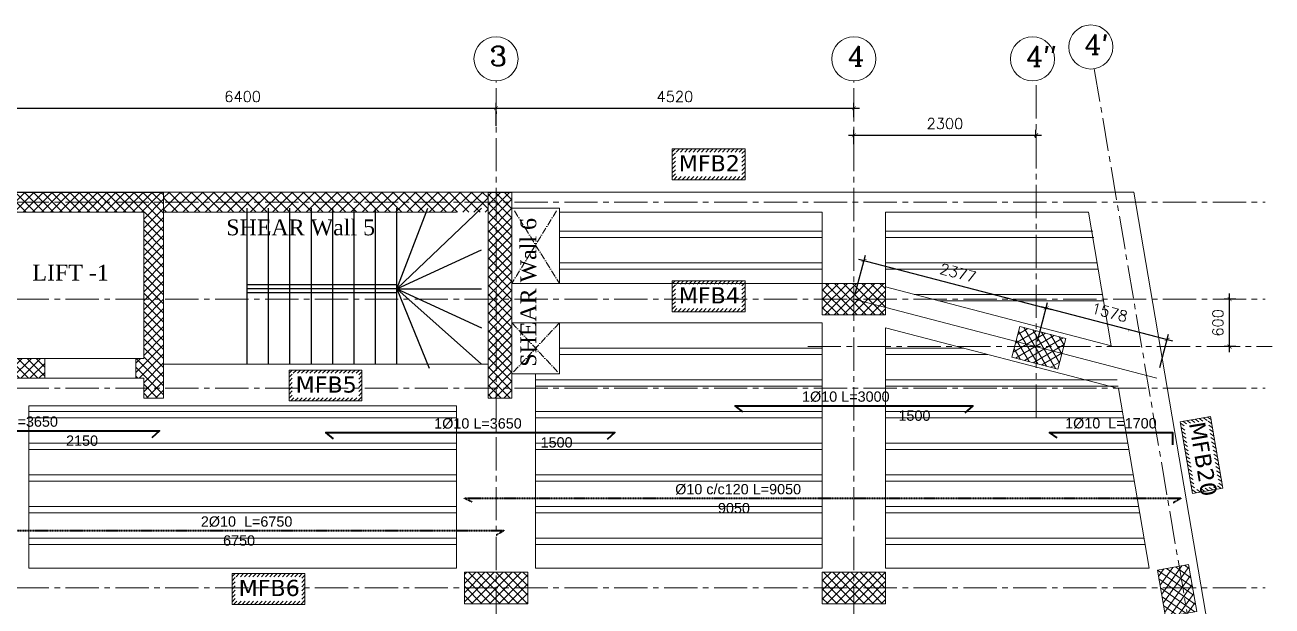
# Model space of a CAD drawing. Header units: inches. Extents: x -26151 to 62940, y -10194 to 246332.
# Drawn here: x 8465 to 10040, y 119328 to 120063 of the extents above; entities that cross this region are included whole.
import ezdxf

# ---------------------------------------------------------------- set-up
doc = ezdxf.new("R2010")
doc.units = ezdxf.units.IN
doc.header["$LTSCALE"] = 0.7
doc.header["$MEASUREMENT"] = 0
for name, pattern in [('ACAD_ISO10W100', [18, 12, -3, 0, -3]), ('CENTER2', [1.125, 0.75, -0.125, 0.125, -0.125]), ('DASHED2', [0.375, 0.25, -0.125])]:
    doc.linetypes.add(name, pattern=pattern)
doc.layers.get('0').update_dxf_attribs({"lineweight": 13})
doc.layers.get('Defpoints').update_dxf_attribs({"lineweight": 5})
for name, color, linetype, lineweight in [('axis', 254, 'ACAD_ISO10W100', 9), ('BEAM', 5, 'Continuous', 0), ('COLUMN', 4, 'Continuous', 20), ('dim', 1, 'Continuous', 25), ('hach', 9, 'Continuous', 9), ('hach 1', 254, 'Continuous', 9), ('hatch', 9, 'Continuous', 9), ('TEXT', 3, 'Continuous', 25), ('top renforcment', 7, 'Continuous', 40)]:
    doc.layers.add(name, color=color, linetype=linetype, lineweight=lineweight)
doc.layers.add('FURNITURE', color=4, linetype='Continuous')
doc.styles.add('100', font='romans.shx', dxfattribs={"height": 13.5})
doc.styles.add('GENERATED_STYLE_4', font='verdanai.ttf')
doc.styles.add('QW', font='times.ttf', dxfattribs={"height": 15})
doc.styles.add('romanc', font='verdana.ttf', dxfattribs={"height": 250})
doc.styles.get("Standard").update_dxf_attribs({"font": 'arial.ttf', "height": 13})
doc.dimstyles.new('abr100', dxfattribs={"dimtxt": 15, "dimasz": 5, "dimexe": 7, "dimexo": 7, "dimgap": 8, "dimtad": 1, "dimdec": 0, "dimlfac": 10, "dimzin": 4, "dimdsep": 46, "dimtxsty": '100', "dimblk": 'ARCHTICK', "dimcen": 0.09, "dimdle": 7, "dimclrd": 1, "dimclre": 8, "dimclrt": 2, "dimadec": 0, "dimazin": 1, "dimtfac": 1, "dimtdec": 0, "dimtix": 1, "dimtofl": 0, "dimtmove": 0, "dimatfit": 3, "dimldrblk": 'ARCHTICK', "dimfxl": 0, "dimtolj": 1, "dimtzin": 0, "dimlwd": -1, "dimlwe": -1, "dimarcsym": 0})
doc.dimstyles.get("Standard").update_dxf_attribs({"dimtxt": 13, "dimasz": 5, "dimexe": 0.18, "dimexo": 0.0625, "dimgap": 6, "dimtad": 1, "dimdec": 0, "dimlfac": 10, "dimzin": 0, "dimdsep": 46, "dimtxsty": 'Standard', "dimblk": 'ARCHTICK', "dimcen": 0.09, "dimse1": 1, "dimse2": 1, "dimclrd": 1, "dimclre": 7, "dimclrt": 3, "dimadec": 0, "dimazin": 0, "dimtfac": 1, "dimtdec": 0, "dimtix": 1, "dimtofl": 0, "dimtmove": 0, "dimatfit": 3, "dimldrblk": 'ARCHTICK', "dimfxl": 0, "dimtolj": 1, "dimtzin": 0, "dimarcsym": 0})

# ---------------------------------------------------------------- blocks, each defined once
blk = doc.blocks.new('_ArchTick')
at = {"color": 0, "linetype": 'ByBlock', "lineweight": 0, "const_width": 0.15}
blk.add_lwpolyline([(-0.5, -0.5), (0.5, 0.5)], dxfattribs=at)
blk = doc.blocks.new('*D238')
at = {"layer": 'Defpoints', "color": 0, "transparency": 16777216}
for p in [(9060.2, 119960.4), (9512.2, 119957.4), (9512.2, 119939.1)]:
    blk.add_point(p, dxfattribs=at)
at = {"layer": 'dim', "color": 8, "transparency": 16777216}
for p, q in [((9512.2, 119946.1), (9512.2, 119964.4)), ((9060.2, 119953.4), (9060.2, 119950.4))]:
    blk.add_line(p, q, dxfattribs=at)
at = {"layer": 'dim', "color": 1, "transparency": 16777216}
blk.add_line((9053.2, 119957.4), (9519.2, 119957.4), dxfattribs=at)
at = {"layer": 'dim', "color": 1, "transparency": 16777216, "xscale": 5, "yscale": 5, "zscale": 5, "rotation": 180}
blk.add_blockref('_ArchTick', (9060.2, 119957.4), dxfattribs=at)
at = {"layer": 'dim', "color": 1, "transparency": 16777216, "xscale": 5, "yscale": 5, "zscale": 5}
blk.add_blockref('_ArchTick', (9512.2, 119957.4), dxfattribs=at)
at = {"layer": 'dim', "color": 2, "transparency": 16777216, "insert": (9286.2, 119972.1), "char_height": 13.5, "attachment_point": 5, "style": '100'}
blk.add_mtext('\\A1;4520', dxfattribs=at)
blk = doc.blocks.new('*D249')
at = {"layer": 'Defpoints', "color": 0, "transparency": 16777216}
for p in [(8420.2, 119987), (9060.2, 119957.4), (9060.2, 119928.3)]:
    blk.add_point(p, dxfattribs=at)
at = {"layer": 'dim', "color": 8, "transparency": 16777216}
for p, q in [((8420.2, 119980), (8420.2, 119950.4)), ((9060.2, 119935.3), (9060.2, 119964.4))]:
    blk.add_line(p, q, dxfattribs=at)
at = {"layer": 'dim', "color": 1, "transparency": 16777216}
blk.add_line((8413.2, 119957.4), (9067.2, 119957.4), dxfattribs=at)
at = {"layer": 'dim', "color": 1, "transparency": 16777216, "xscale": 5, "yscale": 5, "zscale": 5, "rotation": 180}
blk.add_blockref('_ArchTick', (8420.2, 119957.4), dxfattribs=at)
at = {"layer": 'dim', "color": 1, "transparency": 16777216, "xscale": 5, "yscale": 5, "zscale": 5}
blk.add_blockref('_ArchTick', (9060.2, 119957.4), dxfattribs=at)
at = {"layer": 'dim', "color": 2, "transparency": 16777216, "insert": (8740.2, 119972.1), "char_height": 13.5, "attachment_point": 5, "style": '100'}
blk.add_mtext('\\A1;6400', dxfattribs=at)
blk = doc.blocks.new('*D264')
at = {"layer": 'Defpoints', "color": 0, "transparency": 16777216}
for p in [(8395.2, 119398.4, -19467.6), (9070.2, 119398.4, -59863), (9070.2, 119398.4)]:
    blk.add_point(p, dxfattribs=at)
at = {"layer": 'TEXT', "color": 3, "transparency": 16777216, "insert": (8735.7, 119411), "char_height": 13, "attachment_point": 5}
blk.add_mtext('\\A1;6750', dxfattribs=at)
blk = doc.blocks.new('*D265')
at = {"layer": 'Defpoints', "color": 0, "transparency": 16777216}
for p in [(8395.2, 119423.5), (9070.2, 119423.5, -19467.6), (9070.2, 119421.8)]:
    blk.add_point(p, dxfattribs=at)
at = {"layer": 'TEXT', "color": 3, "transparency": 16777216, "insert": (8745.2, 119434.8), "char_height": 13, "attachment_point": 5}
blk.add_mtext('\\A1;2%%C10  L=6750', dxfattribs=at)
blk = doc.blocks.new('*D266')
at = {"layer": 'Defpoints', "color": 0, "transparency": 16777216}
for p in [(9020.2, 119439.3, -19467.6), (9925.2, 119439.3, -79330.7), (9925.2, 119439.3)]:
    blk.add_point(p, dxfattribs=at)
at = {"layer": 'TEXT', "color": 3, "transparency": 16777216, "insert": (9360.7, 119451.9), "char_height": 13, "attachment_point": 5}
blk.add_mtext('\\A1;9050', dxfattribs=at)
blk = doc.blocks.new('*D267')
at = {"layer": 'Defpoints', "color": 0, "transparency": 16777216}
for p in [(9020.2, 119464.4), (9925.2, 119464.4, -38935.3), (9925.2, 119462.7)]:
    blk.add_point(p, dxfattribs=at)
at = {"layer": 'TEXT', "color": 3, "transparency": 16777216, "insert": (9366, 119475.7), "char_height": 13, "attachment_point": 5}
blk.add_mtext('\\A1;%%C10 c/c120 L=9050', dxfattribs=at)
blk = doc.blocks.new('*D268')
at = {"layer": 'Defpoints', "color": 0, "transparency": 16777216}
for p in [(8420.2, 119524.6, -26473), (8635.2, 119524.6, -40395.4), (8635.2, 119524.6)]:
    blk.add_point(p, dxfattribs=at)
at = {"layer": 'TEXT', "color": 3, "transparency": 16777216, "insert": (8537.4, 119537.2), "char_height": 13, "attachment_point": 5}
blk.add_mtext('\\A1;2150', dxfattribs=at)
blk = doc.blocks.new('*D269')
at = {"layer": 'Defpoints', "color": 0, "transparency": 16777216}
for p in [(8270.2, 119549.8), (8635.2, 119549.8), (8635.2, 119548.1)]:
    blk.add_point(p, dxfattribs=at)
at = {"layer": 'TEXT', "color": 3, "transparency": 16777216, "insert": (8451.6, 119561.1), "char_height": 13, "attachment_point": 5}
blk.add_mtext('\\A1;1%%C10 L=3650', dxfattribs=at)
blk = doc.blocks.new('*D270')
at = {"layer": 'Defpoints', "color": 0, "transparency": 16777216}
for p in [(9060.2, 119522.4, -26473), (9210.2, 119522.4, -40395.4), (9210.2, 119522.4)]:
    blk.add_point(p, dxfattribs=at)
at = {"layer": 'TEXT', "color": 3, "transparency": 16777216, "insert": (9136.7, 119535), "char_height": 13, "attachment_point": 5}
blk.add_mtext('\\A1;1500', dxfattribs=at)
blk = doc.blocks.new('*D271')
at = {"layer": 'Defpoints', "color": 0, "transparency": 16777216}
for p in [(8845.2, 119547.5), (9210.2, 119547.5), (9210.2, 119545.8)]:
    blk.add_point(p, dxfattribs=at)
at = {"layer": 'TEXT', "color": 3, "transparency": 16777216, "insert": (9037.4, 119558.8), "char_height": 13, "attachment_point": 5}
blk.add_mtext('\\A1;1%%C10 L=3650', dxfattribs=at)
blk = doc.blocks.new('*D273')
at = {"layer": 'Defpoints', "color": 0, "transparency": 16777216}
for p in [(9512.2, 119556.2, -26473), (9662.2, 119556.2, -40395.4), (9662.2, 119556.2)]:
    blk.add_point(p, dxfattribs=at)
at = {"layer": 'TEXT', "color": 3, "transparency": 16777216, "insert": (9588.7, 119568.8), "char_height": 13, "attachment_point": 5}
blk.add_mtext('\\A1;1500', dxfattribs=at)
blk = doc.blocks.new('*D274')
at = {"layer": 'Defpoints', "color": 0, "transparency": 16777216}
for p in [(9362.2, 119581.4), (9662.2, 119581.4), (9662.2, 119579.7)]:
    blk.add_point(p, dxfattribs=at)
at = {"layer": 'TEXT', "color": 3, "transparency": 16777216, "insert": (9502, 119592.7), "char_height": 13, "attachment_point": 5}
blk.add_mtext('\\A1;1%%C10 L=3000', dxfattribs=at)
blk = doc.blocks.new('*D276')
at = {"layer": 'Defpoints', "color": 0, "transparency": 16777216}
for p in [(9759.4, 119547.7, 13009.9), (9929.4, 119547.7), (9929.4, 119546)]:
    blk.add_point(p, dxfattribs=at)
at = {"layer": 'TEXT', "color": 3, "transparency": 16777216, "insert": (9836.8, 119559), "char_height": 13, "attachment_point": 5}
blk.add_mtext('\\A1;1%%C10  L=1700', dxfattribs=at)
blk = doc.blocks.new('*D795')
at = {"layer": 'Defpoints', "color": 0, "transparency": 16777216}
for p in [(9742.2, 119923.2), (9512.2, 119904.9), (9742.2, 119913)]:
    blk.add_point(p, dxfattribs=at)
at = {"layer": 'dim', "color": 8, "transparency": 16777216}
for p, q in [((9512.2, 119911.9), (9512.2, 119930.2)), ((9742.2, 119920), (9742.2, 119930.2))]:
    blk.add_line(p, q, dxfattribs=at)
at = {"layer": 'dim', "color": 1, "transparency": 16777216}
blk.add_line((9505.2, 119923.2), (9749.2, 119923.2), dxfattribs=at)
at = {"layer": 'dim', "color": 1, "transparency": 16777216, "xscale": 5, "yscale": 5, "zscale": 5, "rotation": 180}
blk.add_blockref('_ArchTick', (9512.2, 119923.2), dxfattribs=at)
at = {"layer": 'dim', "color": 1, "transparency": 16777216, "xscale": 5, "yscale": 5, "zscale": 5}
blk.add_blockref('_ArchTick', (9742.2, 119923.2), dxfattribs=at)
at = {"layer": 'dim', "color": 2, "transparency": 16777216, "insert": (9627.2, 119937.9), "char_height": 13.5, "attachment_point": 5, "style": '100'}
blk.add_mtext('\\A1;2300', dxfattribs=at)
blk = doc.blocks.new('*D796')
at = {"layer": 'Defpoints', "color": 0, "transparency": 16777216}
for p in [(9986.8, 119716.1), (10001.7, 119716.1), (10001.7, 119656.1)]:
    blk.add_point(p, dxfattribs=at)
at = {"layer": 'dim', "color": 8, "transparency": 16777216}
for p, q in [((9994.7, 119716.1), (9979.8, 119716.1)), ((9994.7, 119656.1), (9979.8, 119656.1))]:
    blk.add_line(p, q, dxfattribs=at)
at = {"layer": 'dim', "color": 1, "transparency": 16777216}
blk.add_line((9986.8, 119649.1), (9986.8, 119723.1), dxfattribs=at)
at = {"layer": 'dim', "color": 1, "transparency": 16777216, "xscale": 5, "yscale": 5, "zscale": 5}
for p, rotation in [((9986.8, 119716.1), 90), ((9986.8, 119656.1), 270)]:
    blk.add_blockref('_ArchTick', p, dxfattribs=dict(at, rotation=rotation))
at = {"layer": 'dim', "color": 2, "transparency": 16777216, "insert": (9972, 119686.1), "char_height": 13.5, "attachment_point": 5, "rotation": 90, "style": '100'}
blk.add_mtext('\\A1;600', dxfattribs=at)
blk = doc.blocks.new('*D797')
at = {"layer": 'Defpoints', "color": 0, "transparency": 16777216}
for p in [(9512.2, 119716.1), (9755, 119705), (9742.2, 119656.1)]:
    blk.add_point(p, dxfattribs=at)
at = {"layer": 'dim', "color": 8, "transparency": 16777216}
for p, q in [((9514, 119722.9), (9526.8, 119771.8)), ((9744, 119662.9), (9756.8, 119711.8))]:
    blk.add_line(p, q, dxfattribs=at)
at = {"layer": 'dim', "color": 1, "transparency": 16777216}
blk.add_line((9518.2, 119766.8), (9761.8, 119703.2), dxfattribs=at)
at = {"layer": 'dim', "color": 1, "transparency": 16777216, "xscale": 5, "yscale": 5, "zscale": 5}
for p, rotation in [((9525, 119765), 165.37912601136), ((9755, 119705), 345.37912601136)]:
    blk.add_blockref('_ArchTick', p, dxfattribs=dict(at, rotation=rotation))
at = {"layer": 'dim', "color": 2, "transparency": 16777216, "insert": (9643.7, 119749.3), "char_height": 13.5, "attachment_point": 5, "rotation": 345.3791, "style": '100'}
blk.add_mtext('\\A1;2377', dxfattribs=at)
blk = doc.blocks.new('*D794')
at = {"layer": 'Defpoints', "color": 0, "transparency": 16777216}
for p in [(9907.7, 119665.2), (9742.2, 119656.1), (9896.7, 119623)]:
    blk.add_point(p, dxfattribs=at)
at = {"layer": 'dim', "color": 8, "transparency": 16777216}
for p, q in [((9744, 119662.9), (9756.8, 119711.8)), ((9898.5, 119629.8), (9909.5, 119671.9))]:
    blk.add_line(p, q, dxfattribs=at)
at = {"layer": 'dim', "color": 1, "transparency": 16777216}
blk.add_line((9748.2, 119706.8), (9914.5, 119663.4), dxfattribs=at)
at = {"layer": 'dim', "color": 1, "transparency": 16777216, "xscale": 5, "yscale": 5, "zscale": 5}
for p, rotation in [((9755, 119705), 165.3791260113486), ((9907.7, 119665.2), 345.3791260113487)]:
    blk.add_blockref('_ArchTick', p, dxfattribs=dict(at, rotation=rotation))
at = {"layer": 'dim', "color": 2, "transparency": 16777216, "insert": (9835.1, 119699.4), "char_height": 13.5, "attachment_point": 5, "rotation": 345.3791, "style": '100'}
blk.add_mtext('\\A1;1578', dxfattribs=at)

msp = doc.modelspace()

# ---------------------------------------------------------------- hatches: boundary and pattern name
at = {"layer": 'hach 1', "linetype": 'ByBlock'}
h = msp.add_hatch(dxfattribs=at)
h.set_pattern_fill('ANSI31', color=256, scale=30, style=0)
h.set_pattern_definition([(45, (21740.1637, 227.859), (-2.65165043, 2.65165043), [])])
h.paths.add_polyline_path([(9374.71, 119906.03), (9282.77, 119906.03), (9282.77, 119867.03), (9374.71, 119867.03)])
h.paths.add_polyline_path([(9370.71, 119902.03), (9370.71, 119871.03), (9286.77, 119871.03), (9286.77, 119902.03)], flags=16)
h = msp.add_hatch(dxfattribs=at)
h.set_pattern_fill('ANSI31', color=256, scale=30, style=0)
h.set_pattern_definition([(45, (21740.1637, 60.9683), (-2.65165043, 2.65165043), [])])
h.paths.add_polyline_path([(9374.71, 119739.14), (9282.77, 119739.14), (9282.77, 119700.14), (9374.71, 119700.14)])
h.paths.add_polyline_path([(9370.71, 119735.14), (9370.71, 119704.14), (9286.77, 119704.14), (9286.77, 119735.14)], flags=16)
h = msp.add_hatch(dxfattribs=at)
h.set_pattern_fill('ANSI31', color=256, scale=30, style=0)
h.set_pattern_definition([(45, (21256.3182, -51.693), (-2.65165043, 2.65165043), [])])
h.paths.add_polyline_path([(8890.87, 119626.47), (8798.92, 119626.47), (8798.92, 119587.47), (8890.87, 119587.47)])
h.paths.add_polyline_path([(8886.87, 119622.47), (8886.87, 119591.47), (8802.92, 119591.47), (8802.92, 119622.47)], flags=16)
h = msp.add_hatch(dxfattribs=at)
h.set_pattern_fill('ANSI31', color=256, scale=30, angle=-80.31918, style=0)
h.set_pattern_definition([(324.6808192, (-105916.3953, 87162.6953), (2.16799053, 3.05979036), [])])
h.paths.add_polyline_path([(9978.17, 119477.07), (9962.71, 119567.7), (9924.26, 119561.15), (9939.72, 119470.51)])
h.paths.add_polyline_path([(9973.55, 119480.34), (9942.99, 119475.13), (9928.88, 119557.88), (9959.43, 119563.09)], flags=16)
h = msp.add_hatch(dxfattribs=at)
h.set_pattern_fill('ANSI31', color=256, scale=30, style=0)
h.set_pattern_definition([(45, (21184.29, -308.8137), (-2.65165043, 2.65165043), [])])
h.paths.add_polyline_path([(8818.84, 119369.35), (8726.89, 119369.35), (8726.89, 119330.35), (8818.84, 119330.35)])
h.paths.add_polyline_path([(8814.84, 119365.35), (8814.84, 119334.35), (8730.89, 119334.35), (8730.89, 119365.35)], flags=16)
at = {"layer": 'hatch', "ltscale": 0.5}
h = msp.add_hatch(dxfattribs=at)
h.set_pattern_fill('NET', color=256, scale=80, angle=45, style=0)
h.set_pattern_definition([(45, (-454139.948, -142697.629), (-7.07106781, 7.07106781), []), (135, (-454139.948, -142697.629), (-7.07106781, -7.07106781), [])])
h.paths.add_polyline_path([(8858.5, 119851.08), (8788.51, 119851.08), (8788.51, 119838.58), (8858.5, 119838.58)])
h.paths.add_polyline_path([(8858.5, 119838.58), (8788.51, 119838.58), (8788.51, 119826.08), (8858.5, 119826.08)])
h.paths.add_polyline_path([(8975.08, 119838.58), (8858.5, 119838.58), (8858.5, 119826.08), (8975.08, 119826.08)])
h.paths.add_polyline_path([(9050.24, 119851.08), (8858.5, 119851.08), (8858.5, 119838.58), (8975.08, 119838.58), (9050.24, 119838.58)])
h.paths.add_polyline_path([(9050.24, 119838.58), (8975.08, 119838.58), (8975.08, 119826.08), (9020.24, 119826.08), (9050.24, 119826.08)])
h.paths.add_polyline_path([(8898.22, 119837.81), (8898.22, 119870.75), (8881.34, 119870.75), (8881.34, 119837.81)], flags=9)
h.paths.add_polyline_path([(8947.68, 119839.07), (8947.68, 119873.09), (8930.81, 119873.09), (8930.81, 119839.07)], flags=9)
h.paths.add_polyline_path([(8640.14, 119838.58), (8640.14, 119826.08), (8788.51, 119826.08), (8788.51, 119838.58)])
h.paths.add_polyline_path([(8640.14, 119851.08), (8640.14, 119838.58), (8788.51, 119838.58), (8788.51, 119851.08)])
h = msp.add_hatch(dxfattribs=at)
h.set_pattern_fill('NET', color=256, scale=65, angle=45, style=0)
h.set_pattern_definition([(45, (-421710.141, -142804.396), (-5.7452426, 5.7452426), []), (135, (-421710.141, -142804.396), (-5.7452426, -5.7452426), [])])
h.paths.add_polyline_path([(8640.24, 119591.08), (8640.24, 119851.08), (8380.24, 119851.08), (8380.24, 119616.08), (8490.24, 119616.08), (8490.24, 119641.08), (8405.24, 119641.08), (8405.24, 119826.08), (8615.24, 119826.08), (8615.24, 119641.08), (8605.24, 119641.08), (8605.24, 119616.08), (8615.24, 119616.08), (8615.24, 119591.08)])
h = msp.add_hatch(dxfattribs=at)
h.set_pattern_fill('NET', color=256, scale=65, angle=45, style=0)
h.set_pattern_definition([(45, (13187.722, -606.979), (-5.7452426, 5.7452426), []), (135, (13187.722, -606.979), (-5.7452426, -5.7452426), [])])
h.paths.add_polyline_path([(9080.22, 119851.03), (9080.22, 119591.03), (9050.22, 119591.03), (9050.22, 119851.03)])
h = msp.add_hatch(dxfattribs=at)
h.set_pattern_fill('NET', color=256, scale=65, angle=45, style=0)
h.set_pattern_definition([(45, (-454127.948, -142697.6286), (-5.7452426, 5.7452426), []), (135, (-454127.948, -142697.6286), (-5.7452426, -5.7452426), [])])
h.paths.add_polyline_path([(9472.24, 119736.08), (9552.24, 119736.08), (9552.24, 119696.08), (9472.24, 119696.08)])
h = msp.add_hatch(dxfattribs=at)
h.set_pattern_fill('NET', color=256, scale=65, angle=30.37913, style=0)
h.set_pattern_definition([(30.379126, (-505119.462, -17228.4675), (-4.10897094, 7.00942101), []), (120.379126, (-505119.462, -17228.4675), (-7.00942101, -4.10897094), [])])
h.paths.add_polyline_path([(9721.78, 119681.56), (9779.84, 119666.42), (9769.74, 119627.71), (9711.69, 119642.86)])
h = msp.add_hatch(dxfattribs=at)
h.set_pattern_fill('NET', color=256, scale=65, angle=54.92953, style=0)
h.set_pattern_definition([(54.9295315, (-402411.4715, -217614.792), (-6.64987358, 4.66849081), []), (144.9295315, (-402411.4715, -217614.792), (-4.66849081, -6.64987358), [])])
h.paths.add_polyline_path([(9905.96, 119314.63), (9895.61, 119373.74), (9935.01, 119380.63), (9945.36, 119321.53)])
h = msp.add_hatch(dxfattribs=at)
h.set_pattern_fill('NET', color=256, scale=65, angle=45, style=0)
h.set_pattern_definition([(45, (-454139.948, -142662.6286), (-5.7452426, 5.7452426), []), (135, (-454139.948, -142662.6286), (-5.7452426, -5.7452426), [])])
h.paths.add_polyline_path([(9020.24, 119371.08), (9100.24, 119371.08), (9100.24, 119331.08), (9020.24, 119331.08)])
h = msp.add_hatch(dxfattribs=at)
h.set_pattern_fill('NET', color=256, scale=65, angle=45, style=0)
h.set_pattern_definition([(45, (-454127.948, -142662.6286), (-5.7452426, 5.7452426), []), (135, (-454127.948, -142662.6286), (-5.7452426, -5.7452426), [])])
h.paths.add_polyline_path([(9472.24, 119371.08), (9552.24, 119371.08), (9552.24, 119331.08), (9472.24, 119331.08)])

# ---------------------------------------------------------------- linework, layer by layer
at = {"lineweight": 20}
for p, q in [((8605.24, 119641.08), (8490.24, 119641.08)), ((8605.24, 119616.08), (8490.24, 119616.08))]:
    msp.add_line(p, q, dxfattribs=at)
for centre in [(9811.4, 120034.79), (9060.23, 120019.84), (9512.23, 120019.84), (9737.79, 120019.68)]:
    msp.add_ellipse(centre, major_axis=(-0.02, 27.86), ratio=1, start_param=4.7118466, end_param=10.9950319, dxfattribs=at)
at = {"layer": 'axis', "linetype": 'CENTER2', "ltscale": 80}
for p, q in [((9060.24, 116601.69), (9060.24, 119991.98)), ((9512.24, 116601.69), (9512.24, 119991.98)), ((9742.24, 119566.39), (9742.24, 119991.98)), ((9815.86, 120007.1), (9988.83, 118992.33)), ((7634.55, 119838.58), (10031.71, 119838.58)), ((7634.55, 119716.08), (10031.71, 119716.08)), ((9453.88, 119656.08), (10040.35, 119656.08)), ((7634.55, 119603.58), (10031.71, 119603.58)), ((7634.55, 119351.08), (10031.71, 119351.08))]:
    msp.add_line(p, q, dxfattribs=at)
at = {"layer": 'axis'}
for p, q in [((9136.61, 119827.64), (9080.24, 119736.08)), ((9083.54, 119827.64), (9140.24, 119736.08)), ((9080.24, 119686.08), (9140.24, 119621.82)), ((9140.24, 119686.08), (9080.24, 119621.82))]:
    msp.add_line(p, q, dxfattribs=at)
at = {"layer": 'BEAM', "linetype": 'Continuous'}
for p, q in [((8405.24, 119826.08), (8590.24, 119826.08)), ((8640.14, 119826.08), (9010.24, 119826.08)), ((8675.24, 119826.08), (9010.24, 119826.08)), ((9140.24, 119826.08), (9472.24, 119826.08)), ((9472.24, 119736.08), (9472.24, 119826.08)), ((9552.24, 119736.08), (9552.24, 119826.08)), ((9552.24, 119826.08), (9808.43, 119826.08)), ((9808.43, 119826.08), (9837.25, 119657.13)), ((9472.24, 119736.08), (9080.24, 119736.08)), ((9552.24, 119731.48), (9837.25, 119657.13)), ((9472.24, 119686.08), (9080.24, 119686.08)), ((9472.24, 119376.08), (9472.24, 119686.08)), ((9552.24, 119376.08), (9552.24, 119679.81)), ((9552.24, 119679.81), (9846.48, 119603.05)), ((9859.38, 119676.08), (9859.05, 119676.08)), ((8640.24, 119633.89), (9050.24, 119633.89)), ((8470.24, 119616.08), (8590.24, 119616.08)), ((9110.24, 119621.82), (9110.24, 119376.08)), ((9846.48, 119603.05), (9885.2, 119376.08)), ((8470.24, 119376.08), (8470.24, 119581.08)), ((8470.24, 119581.08), (9010.24, 119581.08)), ((9010.24, 119581.08), (9010.24, 119376.08)), ((8470.24, 119376.08), (9010.24, 119376.08)), ((9110.24, 119376.08), (9472.24, 119376.08)), ((9552.24, 119376.08), (9885.2, 119376.08))]:
    msp.add_line(p, q, dxfattribs=at)
for points in [[(9080.24, 119851.25), (9080.24, 119831.25), (9140.24, 119831.25), (9140.24, 119736.08)], [(9140.24, 119686.08), (9140.24, 119621.82), (9080.24, 119621.82), (9080.24, 119831.25)]]:
    msp.add_lwpolyline(points, dxfattribs=at)
at = {"layer": 'COLUMN'}
msp.add_lwpolyline([(8640.24, 119591.08), (8640.24, 119851.08), (8380.24, 119851.08), (8380.24, 119616.08), (8490.24, 119616.08), (8490.24, 119641.08), (8405.24, 119641.08), (8405.24, 119826.08), (8615.24, 119826.08), (8615.24, 119641.08), (8615.24, 119641.08), (8605.24, 119641.08), (8605.24, 119616.08), (8615.24, 119616.08), (8615.24, 119591.08), (8640.24, 119591.08), (8640.24, 119591.08)], dxfattribs=at)
for points in [[(9080.24, 119851.08), (9080.24, 119591.08), (9050.24, 119591.08), (9050.24, 119851.08)], [(9472.24, 119736.08), (9552.24, 119736.08), (9552.24, 119696.08), (9472.24, 119696.08)], [(9721.78, 119681.56), (9779.84, 119666.42), (9769.74, 119627.71), (9711.69, 119642.86)], [(9905.96, 119314.63), (9895.61, 119373.74), (9935.01, 119380.63), (9945.36, 119321.53)], [(9020.24, 119371.08), (9100.24, 119371.08), (9100.24, 119331.08), (9020.24, 119331.08)], [(9472.24, 119371.08), (9552.24, 119371.08), (9552.24, 119331.08), (9472.24, 119331.08)]]:
    msp.add_lwpolyline(points, close=True, dxfattribs=at)
at = {"layer": 'FURNITURE', "ltscale": 3}
for p, q in [((8746, 119633.89), (8746, 119831.25)), ((8773, 119633.89), (8773, 119831.25)), ((8800, 119633.89), (8800, 119831.25)), ((8827, 119633.89), (8827, 119831.25)), ((8854, 119633.89), (8854, 119831.25)), ((8881, 119633.89), (8881, 119831.25)), ((8908, 119633.89), (8908, 119831.25)), ((8935, 119633.89), (8935, 119831.25)), ((9041.86, 119831.25), (8935, 119729.04)), ((8935, 119729.04), (8973.93, 119831.25)), ((8935, 119729.04), (9041.86, 119778.43)), ((8935, 119734.04), (8746, 119734.04)), ((8935, 119729.04), (8746, 119729.04)), ((8935, 119724.04), (8746, 119724.04)), ((8935, 119729.04), (9041.86, 119729.04)), ((9041.86, 119633.89), (8935, 119729.04)), ((8935, 119729.04), (9041.86, 119679.65)), ((8935, 119729.04), (8975.83, 119628.89))]:
    msp.add_line(p, q, dxfattribs=at)
at = {"layer": 'hach', "linetype": 'ByBlock'}
for p, q in [((9472.24, 119802.08), (9140.24, 119802.08)), ((9472.24, 119794.08), (9140.24, 119794.08)), ((9813.89, 119802.08), (9552.24, 119802.08)), ((9815.26, 119794.08), (9552.24, 119794.08)), ((9472.24, 119762.08), (9140.24, 119762.08)), ((9819.35, 119762.08), (9552.24, 119762.08)), ((9472.24, 119754.08), (9140.24, 119754.08)), ((9820.71, 119754.08), (9552.24, 119754.08)), ((9512.24, 119716.08), (9894.95, 119616.25)), ((9826.17, 119722.08), (9588.28, 119722.08)), ((9827.54, 119714.08), (9618.95, 119714.08)), ((9472.24, 119654.08), (9140.24, 119654.08)), ((9472.24, 119646.08), (9140.24, 119646.08)), ((9650.87, 119654.08), (9552.24, 119654.08)), ((9681.54, 119646.08), (9552.24, 119646.08)), ((9472.24, 119614.08), (9110.24, 119614.08)), ((9844.6, 119614.08), (9552.24, 119614.08)), ((9472.24, 119606.08), (9110.24, 119606.08)), ((9845.96, 119606.08), (9552.24, 119606.08)), ((9010.24, 119574.08), (8470.24, 119574.08)), ((9472.24, 119574.08), (9110.24, 119574.08)), ((9851.42, 119574.08), (9552.24, 119574.08)), ((9010.24, 119566.08), (8470.24, 119566.08)), ((9472.24, 119566.08), (9110.24, 119566.08)), ((9852.79, 119566.08), (9552.24, 119566.08)), ((9010.24, 119534.08), (8470.24, 119534.08)), ((9010.24, 119526.08), (8470.24, 119526.08)), ((9472.24, 119534.08), (9110.24, 119534.08)), ((9472.24, 119526.08), (9110.24, 119526.08)), ((9858.24, 119534.08), (9552.24, 119534.08)), ((9859.61, 119526.08), (9552.24, 119526.08)), ((9010.24, 119494.08), (8470.24, 119494.08)), ((9472.24, 119494.08), (9110.24, 119494.08)), ((9865.07, 119494.08), (9552.24, 119494.08)), ((9010.24, 119486.08), (8470.24, 119486.08)), ((9472.24, 119486.08), (9110.24, 119486.08)), ((9866.43, 119486.08), (9552.24, 119486.08)), ((9010.24, 119454.08), (8470.24, 119454.08)), ((9010.24, 119446.08), (8470.24, 119446.08)), ((9472.24, 119454.08), (9110.24, 119454.08)), ((9472.24, 119446.08), (9110.24, 119446.08)), ((9871.89, 119454.08), (9552.24, 119454.08)), ((9873.26, 119446.08), (9552.24, 119446.08)), ((9010.24, 119414.08), (8470.24, 119414.08)), ((9472.24, 119414.08), (9110.24, 119414.08)), ((9878.72, 119414.08), (9552.24, 119414.08)), ((9010.24, 119406.08), (8470.24, 119406.08)), ((9472.24, 119406.08), (9110.24, 119406.08)), ((9880.08, 119406.08), (9552.24, 119406.08))]:
    msp.add_line(p, q, dxfattribs=at)
at = {"layer": 'hach', "color": 2, "linetype": 'ByBlock'}
msp.add_lwpolyline([(8391.21, 116748.24), (8391.21, 116896.1), (7773.3, 116896.1), (7773.3, 118196.64), (7733.3, 118196.64), (7733.3, 118616.34), (7773.24, 118616.34), (7773.36, 119851.27), (9865.69, 119851.27), (9995.42, 119090.81), (9637.01, 119090.81), (9637.01, 116900.78), (9091.53, 116900.78), (9091.53, 116747.24), (9031.53, 116747.24), (9031.53, 116862.01), (8451.21, 116862.01), (8451.21, 116748.24), (8391.21, 116748.24), (8391.21, 116748.24)], dxfattribs=at)
at = {"layer": 'hach 1', "linetype": 'ByBlock'}
for points in [[(9282.77, 119906.03), (9374.71, 119906.03), (9374.71, 119867.03), (9282.77, 119867.03)], [(9282.77, 119739.14), (9374.71, 119739.14), (9374.71, 119700.14), (9282.77, 119700.14)], [(8798.92, 119626.47), (8890.87, 119626.47), (8890.87, 119587.47), (8798.92, 119587.47)], [(9962.71, 119567.7), (9978.17, 119477.07), (9939.72, 119470.51), (9924.26, 119561.15)], [(8726.89, 119369.35), (8818.84, 119369.35), (8818.84, 119330.35), (8726.89, 119330.35)]]:
    msp.add_lwpolyline(points, close=True, dxfattribs=at)
at = {"layer": 'top renforcment', "color": 3}
for points, elevation in [([(9371.99, 119573.53), (9362.24, 119581.4), (9662.24, 119581.4), (9652.5, 119572.52)], -18919.03), ([(8279.99, 119541.92), (8270.25, 119549.79), (8635.25, 119549.79), (8625.5, 119540.91)], -18919.03), ([(8854.99, 119539.71), (8845.25, 119547.57), (9210.25, 119547.58), (9200.5, 119538.69)], -18919.03), ([(9769.12, 119540.92), (9759.38, 119547.72), (9914.41, 119547.72), (9914.41, 119531.93)], -13009.85)]:
    msp.add_lwpolyline(points, dxfattribs=dict(at, elevation=elevation))
at = {"layer": 'top renforcment', "color": 4, "linetype": 'DASHED2', "ltscale": 2, "elevation": -11818.36}
for points in [[(9029.95, 119459.65), (9020.21, 119464.45), (9925.24, 119464.46), (9915.5, 119458.64)], [(8404.95, 119418.75), (8395.21, 119423.55), (9070.24, 119423.56), (9060.5, 119417.74)]]:
    msp.add_lwpolyline(points, dxfattribs=at)

# ---------------------------------------------------------------- texts
at = {"layer": 'TEXT', "color": 2, "style": 'romanc'}
for s, p in [('MFB2', (9290.97, 119877.59)), ('MFB4', (9290.97, 119710.7)), ('MFB5', (8807.12, 119598.04)), ('MFB6', (8735.09, 119340.92))]:
    msp.add_text(s, height=20.4, dxfattribs=at).set_placement(p)
at = {"layer": 'TEXT', "color": 7, "style": 'QW'}
for s, p in [('SHEAR Wall 5', (8719.48, 119796.79)), ('LIFT -1', (8474.69, 119739.63))]:
    msp.add_text(s, height=20, dxfattribs=at).set_placement(p)
msp.add_text('SHEAR Wall 6', height=20, rotation=90, dxfattribs=at).set_placement((9111.06, 119630.67))
at = {"layer": 'TEXT', "color": 2, "style": 'romanc'}
msp.add_text('MFB20', height=20.4, rotation=279.68082, dxfattribs=at).set_placement((9935.31, 119559.21))
at = {"layer": 'TEXT', "char_height": 25, "attachment_point": 1, "style": 'GENERATED_STYLE_4'}
for s, insert in [("{\\Fromanc|c0;4'}", (9803.49, 120050.72)), ('{\\Fromanc|c0;3}', (9052.32, 120035.78)), ('{\\Fromanc|c0;4}', (9504.32, 120035.78)), ("{\\Fromanc|c0;4''}", (9729.87, 120035.61))]:
    msp.add_mtext(s, dxfattribs=dict(at, insert=insert))

# ---------------------------------------------------------------- dimensions: what is measured, and where the dimension line sits
at = {"layer": 'dim'}
for base, p1, p2, picture, middle in [((9060.24, 119957.35), (8420.24, 119986.98), (9060.24, 119928.32), '*D249', (8740.24, 119972.1)), ((9512.24, 119957.35), (9060.24, 119960.44), (9512.24, 119939.12), '*D238', (9286.24, 119972.1)), ((9742.24, 119923.16), (9512.24, 119904.92), (9742.24, 119912.99), '*D795', (9627.24, 119937.91))]:
    dim = msp.add_linear_dim(base=base, p1=p1, p2=p2, dimstyle='abr100', dxfattribs=at)
    dim.commit()
    dim.dimension.update_dxf_attribs({"geometry": picture, "text_midpoint": middle})
dim = msp.add_aligned_dim(p1=(9512.24, 119716.08), p2=(9742.24, 119656.08), distance=50.56, dimstyle='abr100', dxfattribs=at)
dim.commit()
dim.dimension.update_dxf_attribs({"geometry": '*D797', "text_midpoint": (9643.73, 119749.28)})
for base, p1, p2, angle, picture, middle in [((9907.71, 119665.17), (9742.24, 119656.08), (9896.72, 119623.02), 165.37913, '*D794', (9835.08, 119699.36)), ((9986.79, 119716.08), (10001.69, 119656.08), (10001.69, 119716.08), 90, '*D796', (9972.04, 119686.08))]:
    dim = msp.add_linear_dim(base=base, p1=p1, p2=p2, angle=angle, dimstyle='abr100', dxfattribs=at)
    dim.commit()
    dim.dimension.update_dxf_attribs({"geometry": picture, "text_midpoint": middle})
at = {"layer": 'TEXT'}
for base, p1, p2, text, picture, middle in [((9662.24, 119579.67, -5909.18), (9362.24, 119581.37, -5909.18), (9662.24, 119581.37, -5909.18), '1%%C10 L=<>', '*D274', (9502.02, 119579.67, -5909.18)), ((8635.25, 119548.06, -5909.18), (8270.25, 119549.76, -5909.18), (8635.25, 119549.76, -5909.18), '1%%C10 L=<>', '*D269', (8451.63, 119548.06, -5909.18)), ((9210.25, 119545.85, -5909.18), (8845.25, 119547.54, -5909.18), (9210.25, 119547.54, -5909.18), '1%%C10 L=<>', '*D271', (9037.37, 119545.85, -5909.18)), ((9929.41, 119545.99), (9759.38, 119547.69, 13009.85), (9929.41, 119547.69), '1%%C10  L=<>', '*D276', (9836.8, 119545.99)), ((9925.24, 119462.73, 1191.5), (9020.21, 119464.42, 1191.5), (9925.24, 119464.42, -37743.78), '%%C10 c/c120 L=<>', '*D267', (9366.05, 119462.73, 1191.5)), ((9070.24, 119421.83, 1191.5), (8395.21, 119423.52, 1191.5), (9070.24, 119423.52, -18276.14), '2%%C10  L=<>', '*D265', (8745.2, 119421.83, 1191.5))]:
    dim = msp.add_linear_dim(base=base, p1=p1, p2=p2, text=text, dimstyle='Standard', override={"dimsd1": 1, "dimsd2": 1, "dimfxl": 0.1, "dimfxlon": 1}, dxfattribs=at)
    dim.commit()
    dim.dimension.update_dxf_attribs({"geometry": picture, "text_midpoint": middle, "dimtype": 160})
for base, p1, p2, picture, middle in [((9662.24, 119556.21, 6457.78), (9512.24, 119556.21, -20015.2), (9662.24, 119556.21, -33937.6), '*D273', (9588.67, 119556.21, 6457.78)), ((8635.25, 119524.59, 6457.78), (8420.25, 119524.59, -20015.2), (8635.25, 119524.59, -33937.6), '*D268', (8537.44, 119524.59, 6457.78)), ((9210.25, 119522.38, 6457.78), (9060.25, 119522.38, -20015.2), (9210.25, 119522.38, -33937.6), '*D270', (9136.67, 119522.38, 6457.78)), ((9925.24, 119439.26, 13558.46), (9020.24, 119439.26, -5909.18), (9925.24, 119439.26, -65772.2), '*D266', (9360.74, 119439.26, 13558.46)), ((9070.24, 119398.36, 13558.46), (8395.24, 119398.36, -5909.18), (9070.24, 119398.36, -46304.56), '*D264', (8735.7, 119398.36, 13558.46))]:
    dim = msp.add_linear_dim(base=base, p1=p1, p2=p2, angle=360, dimstyle='Standard', override={"dimsd1": 1, "dimsd2": 1, "dimfxl": 0.1, "dimfxlon": 1}, dxfattribs=at)
    dim.commit()
    dim.dimension.update_dxf_attribs({"geometry": picture, "text_midpoint": middle, "dimtype": 161})

doc.saveas('drawing.dxf')
